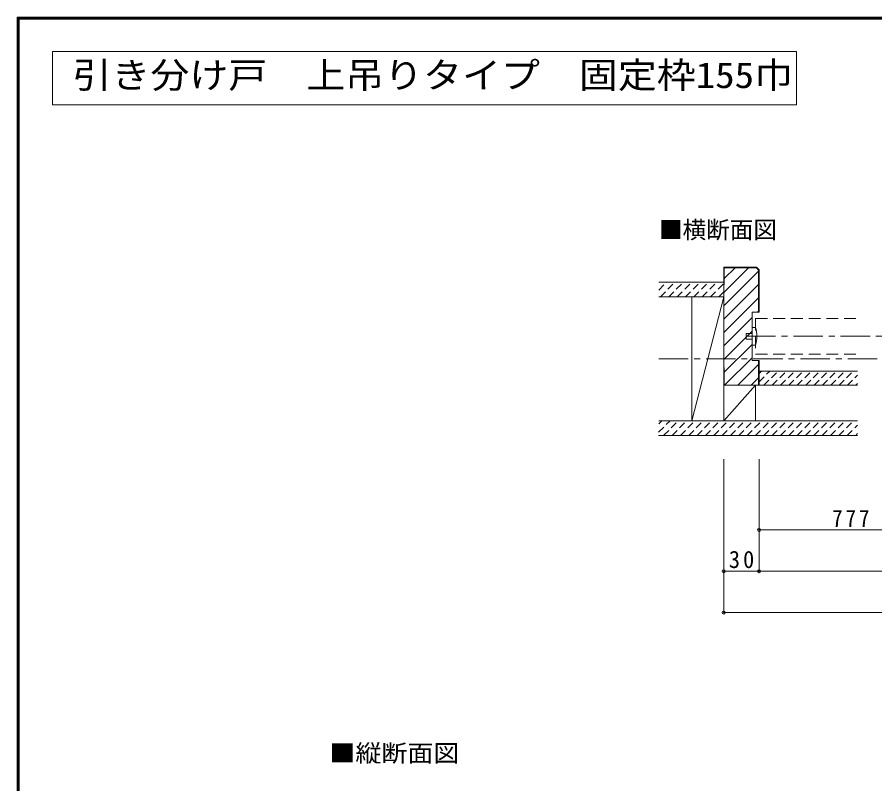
# Model space of a CAD drawing. Units: millimetres, scale not verified. Extents: x -973 to 977, y -718 to 696.
# Drawn here: x -973 to -247, y 46 to 696 of the extents above; entities that cross this region are included whole.
import ezdxf
from ezdxf.enums import TextEntityAlignment as Align

# ---------------------------------------------------------------- set-up
doc = ezdxf.new("R2010")
doc.units = ezdxf.units.MM
doc.header["$LTSCALE"] = 5
doc.header["$PDMODE"] = 32
doc.header["$PDSIZE"] = 2.5
for name, pattern in [('CHAIN1', [8, 5, -1, 1, -1]), ('DASHED1', [1.8, 1.2, -0.6]), ('DASHED2', [3, 2, -1])]:
    doc.linetypes.add(name, pattern=pattern)
for name, color, linetype, lineweight in [('0-1_通り芯', 4, 'CHAIN1', 9), ('0-2_柱', 7, 'Continuous', 9), ('0-3_仕上げ', 2, 'Continuous', 9), ('0-4_枠', 3, 'Continuous', 9), ('0-6_扉', 2, 'Continuous', 9), ('0-7_金物', 7, 'Continuous', 9), ('0-A_文字', 3, 'Continuous', 9), ('0-B_寸法', 7, 'Continuous', 9), ('0-C_ハッチ', 4, 'DASHED1', 9), ('F-1_枠', 6, 'Continuous', 9)]:
    doc.layers.add(name, color=color, linetype=linetype, lineweight=lineweight)
doc.styles.add('ＭＳ ゴシック', font='')
doc.styles.get('ＭＳ ゴシック').set_extended_font_data('MS Gothic')

msp = doc.modelspace()

# ---------------------------------------------------------------- linework, layer by layer
at = {"layer": '0-1_通り芯'}
for p, q in [((-355.883, 425.5), (356.23, 425.5)), ((-429.869, 406.5), (430.23, 406.5))]:
    msp.add_line(p, q, dxfattribs=at)
at = {"layer": '0-2_柱'}
for p, q in [((-401.883, 459), (-401.883, 354)), ((-374.883, 459), (-401.883, 459)), ((-374.883, 459), (-401.883, 354)), ((-374.883, 354), (-374.883, 459)), ((-374.883, 354), (-347.883, 384)), ((-401.883, 354), (-374.883, 354))]:
    msp.add_line(p, q, dxfattribs=at)
msp.add_lwpolyline([(-374.883, 354), (-347.883, 354), (-347.883, 384), (-374.883, 384)], dxfattribs=at)
at = {"layer": '0-3_仕上げ'}
for p, q in [((-429.869, 471.5), (-374.883, 471.5)), ((-344.883, 396), (-261.44, 396)), ((-344.883, 384), (-261.44, 384)), ((-429.954, 354), (-261.44, 354)), ((-429.975, 341.5), (-261.44, 341.5))]:
    msp.add_line(p, q, dxfattribs=at)
msp.add_lwpolyline([(-429.869, 459), (-374.883, 459), (-374.883, 471.5)], dxfattribs=at)
at = {"layer": '0-4_枠'}
for p, q in [((-347.004, 484), (-374.883, 484)), ((-374.383, 483.5), (-374.383, 469)), ((-347.212, 483.5), (-374.383, 483.5)), ((-345.383, 481.672), (-347.212, 483.5)), ((-344.883, 481.879), (-347.004, 484)), ((-345.383, 481.672), (-345.383, 446)), ((-344.883, 481.879), (-344.883, 446)), ((-374.883, 469), (-374.383, 469)), ((-350.883, 405), (-344.883, 405)), ((-345.383, 384), (-345.383, 405)), ((-344.883, 384), (-344.883, 405))]:
    msp.add_line(p, q, dxfattribs=at)
for points in [[(-344.883, 384), (-374.883, 384), (-374.883, 484)], [(-350.883, 405), (-350.883, 446), (-344.883, 446)], [(-374.383, 384), (-374.383, 399), (-374.883, 399)]]:
    msp.add_lwpolyline(points, dxfattribs=at)
at = {"layer": '0-6_扉', "linetype": 'DASHED2'}
for p, q in [((-347.883, 440.5), (-347.883, 410.5)), ((-347.883, 440.5), (-261.44, 440.5)), ((-347.883, 410.5), (-261.44, 410.5))]:
    msp.add_line(p, q, dxfattribs=at)
at = {"layer": '0-7_金物'}
for p, q in [((-355.883, 423), (-355.883, 428)), ((-355.883, 428), (-350.883, 428)), ((-350.883, 423), (-355.883, 423)), ((-350.883, 418), (-347.883, 418))]:
    msp.add_line(p, q, dxfattribs=at)
msp.add_lwpolyline([(-347.883, 433), (-350.883, 433), (-350.883, 418)], dxfattribs=at)
msp.add_arc((-375.508, 425.5), 28.625, 344.81071, 15.18929, dxfattribs=at)
at = {"layer": '0-A_文字'}
for p, q in [((-943.333, 621.667), (-943.333, 666.667)), ((-943.333, 666.667), (-313.095, 666.667)), ((-313.095, 621.667), (-313.095, 666.667)), ((-943.333, 621.667), (-313.095, 621.667))]:
    msp.add_line(p, q, dxfattribs=at)
at = {"layer": '0-B_寸法', "color": 4}
for p, q in [((-374.883, 191.5), (-374.883, 321.5)), ((-344.883, 226.5), (-344.883, 321.5)), ((-344.883, 261.5), (-188.855, 261.5)), ((-374.883, 226.5), (-344.883, 226.5)), ((-344.883, 226.5), (345.23, 226.5)), ((-374.883, 191.5), (375.23, 191.5))]:
    msp.add_line(p, q, dxfattribs=at)
at = {"layer": '0-B_寸法'}
for p in [(-344.883, 261.5), (-374.883, 226.5), (-344.883, 226.5), (-374.883, 191.5)]:
    msp.add_point(p, dxfattribs=at)
at = {"layer": '0-C_ハッチ', "linetype": 'Continuous'}
for p, q in [((-353.956, 483.5), (-374.883, 462.573)), ((-345.383, 480.759), (-374.883, 451.259)), ((-365.269, 483.5), (-374.383, 474.386)), ((-345.383, 469.445), (-374.883, 439.945)), ((-345.383, 458.131), (-374.883, 428.631)), ((-345.383, 446.818), (-346.201, 446)), ((-350.883, 441.318), (-374.883, 417.318)), ((-350.883, 430.004), (-374.883, 406.004)), ((-350.883, 418.69), (-374.383, 395.19)), ((-350.883, 407.377), (-374.26, 384)), ((-345.383, 401.563), (-362.946, 384)), ((-345.383, 390.249), (-351.632, 384))]:
    msp.add_line(p, q, dxfattribs=at)
at = {"layer": '0-C_ハッチ'}
for p, q in [((-429.775, 464.74), (-423.014, 471.5)), ((-428.443, 459), (-415.943, 471.5)), ((-421.372, 459), (-408.872, 471.5)), ((-414.301, 459), (-401.801, 471.5)), ((-407.23, 459), (-394.73, 471.5)), ((-400.159, 459), (-387.659, 471.5)), ((-393.088, 459), (-380.588, 471.5)), ((-386.017, 459), (-374.883, 470.134)), ((-378.946, 459), (-374.883, 463.062)), ((-344.883, 386.997), (-335.88, 396)), ((-344.883, 394.068), (-342.951, 396)), ((-340.809, 384), (-328.809, 396)), ((-333.738, 384), (-321.738, 396)), ((-326.667, 384), (-314.667, 396)), ((-319.595, 384), (-307.595, 396)), ((-312.524, 384), (-300.524, 396)), ((-305.453, 384), (-293.453, 396)), ((-298.382, 384), (-286.382, 396)), ((-291.311, 384), (-279.311, 396)), ((-284.24, 384), (-272.24, 396)), ((-277.169, 384), (-265.169, 396)), ((-270.098, 384), (-261.44, 392.658)), ((-263.027, 384), (-261.44, 385.587)), ((-429.97, 344.336), (-420.306, 354)), ((-429.959, 351.419), (-427.377, 354)), ((-425.735, 341.5), (-413.235, 354)), ((-418.664, 341.5), (-406.164, 354)), ((-411.593, 341.5), (-399.093, 354)), ((-404.522, 341.5), (-392.022, 354)), ((-397.451, 341.5), (-384.951, 354)), ((-390.38, 341.5), (-377.88, 354)), ((-383.309, 341.5), (-370.809, 354)), ((-376.238, 341.5), (-363.738, 354)), ((-369.167, 341.5), (-356.667, 354)), ((-362.095, 341.5), (-349.595, 354)), ((-355.024, 341.5), (-342.524, 354)), ((-347.953, 341.5), (-335.453, 354)), ((-340.882, 341.5), (-328.382, 354)), ((-333.811, 341.5), (-321.311, 354)), ((-326.74, 341.5), (-314.24, 354)), ((-319.669, 341.5), (-307.169, 354)), ((-312.598, 341.5), (-300.098, 354)), ((-305.527, 341.5), (-293.027, 354)), ((-298.456, 341.5), (-285.956, 354)), ((-291.385, 341.5), (-278.885, 354)), ((-284.314, 341.5), (-271.814, 354)), ((-277.243, 341.5), (-264.743, 354)), ((-270.172, 341.5), (-261.44, 350.232)), ((-263.1, 341.5), (-261.44, 343.161))]:
    msp.add_line(p, q, dxfattribs=at)
at = {"layer": 'F-1_枠'}
for p, q in [((-973.347, 695.833), (-973.347, -700.833)), ((-973.347, 695.833), (976.653, 695.833)), ((-973.347, 695), (976.653, 695)), ((-973.347, 694.167), (976.653, 694.167)), ((-972.514, 695.833), (-972.514, -700.833)), ((-971.68, 695.833), (-971.68, -700.833))]:
    msp.add_line(p, q, dxfattribs=at)

# ---------------------------------------------------------------- texts
at = {"layer": '0-A_文字', "style": 'ＭＳ ゴシック', "width": 1.1}
msp.add_text('引き分け戸\u3000上吊りタイプ\u3000固定枠155巾', height=21.99, dxfattribs=at).set_placement((-926.458, 629.167), align=Align.BOTTOM_LEFT)
at = {"layer": '0-A_文字', "color": 7, "style": 'ＭＳ ゴシック'}
msp.add_text('■横断面図', height=14.66, dxfattribs=at).set_placement((-429.729, 504), align=Align.BOTTOM_LEFT)
at = {"layer": '0-A_文字', "color": 7, "style": 'ＭＳ ゴシック', "width": 1.1}
msp.add_text('■縦断面図', height=14.66, dxfattribs=at).set_placement((-708.823, 60.681), align=Align.BOTTOM_LEFT)
at = {"layer": '0-B_寸法', "char_height": 14.66, "attachment_point": 7, "style": 'ＭＳ ゴシック'}
for s, insert in [('\\T1.27;\\W0.9;777', (-283.119, 264)), ('\\T1.27;\\W0.95;30', (-370.508, 229))]:
    msp.add_mtext(s, dxfattribs=dict(at, insert=insert))

doc.saveas('drawing.dxf')
